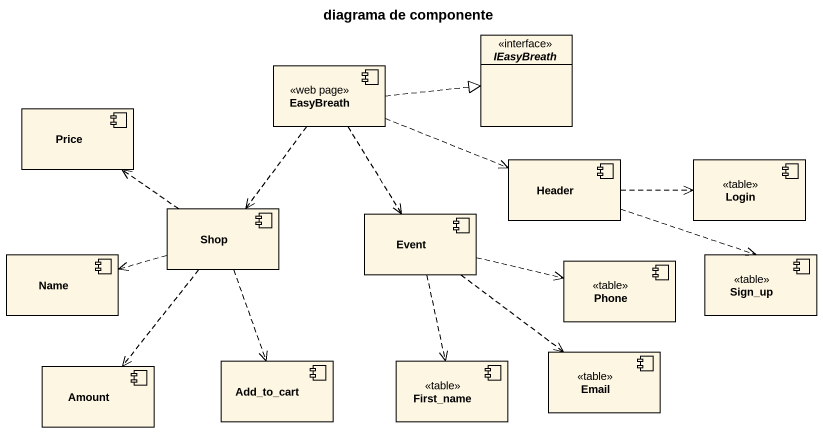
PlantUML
@startuml
title diagrama de componente
allowmixing
hide circle
hide empty members
component EasyBreath <<web page>>
interface IEasyBreath
component Price
component "Header" as Header_
component Login <<table>>
component Shop
component Name
component Event
component Sign_up <<table>>
component Phone <<table>>
component Amount
component Add_to_cart
component First_name <<table>>
component Email <<table>>
EasyBreath .right.|> IEasyBreath
EasyBreath .right.> Header_
EasyBreath ..> Shop
EasyBreath ..> Event
Header_ .right.> Login
Header_ .right.> Sign_up
Shop .up.> Price
Shop .left.> Name
Shop ..> Amount
Shop ..> Add_to_cart
Event .right.> Phone
Event ..> First_name
Event ..> Email
@enduml
